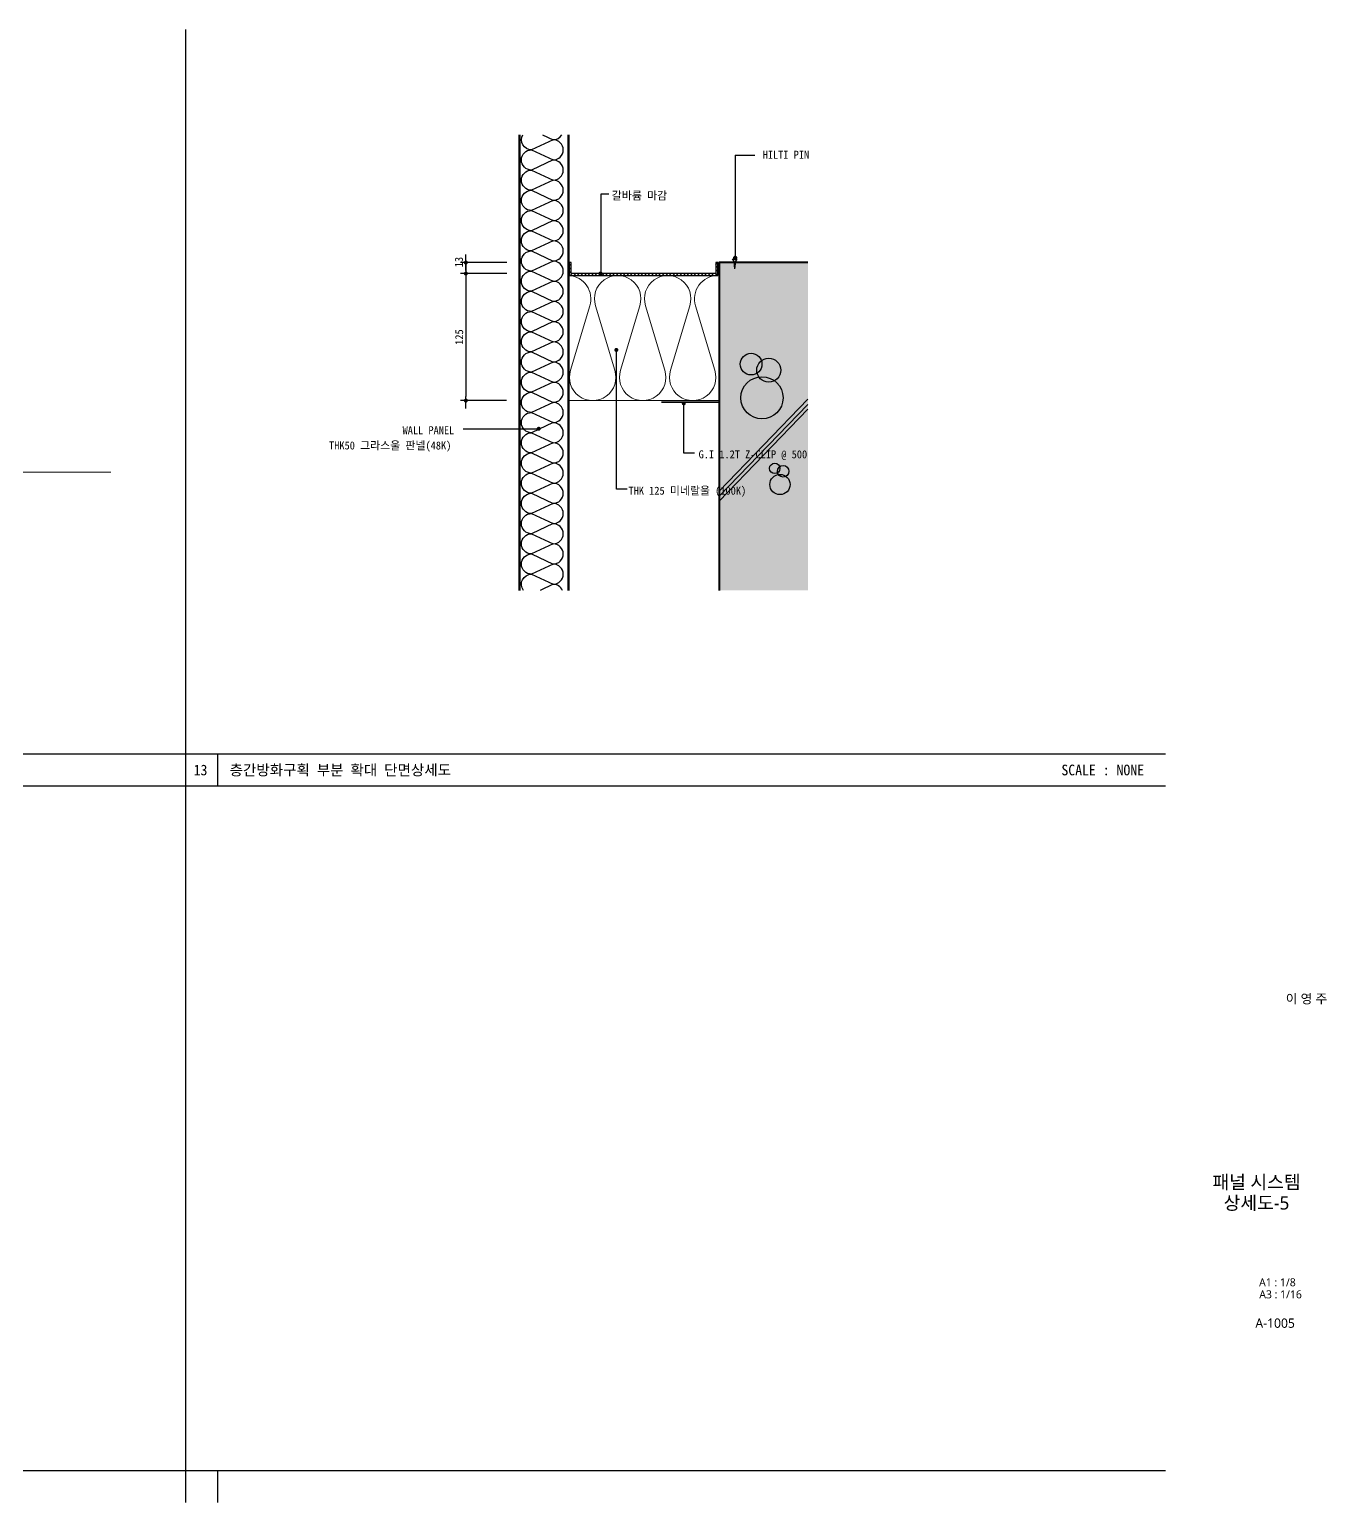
# Model space of a CAD drawing. Header units: millimetres. Extents: x 37538 to 66474, y -29175 to -20683.
# Drawn here: x 50151 to 54041, y -28133 to -23716 of the extents above; entities that cross this region are included whole.
import ezdxf
from ezdxf.enums import TextEntityAlignment as Align

# ---------------------------------------------------------------- set-up
doc = ezdxf.new("R2010")
doc.units = ezdxf.units.MM
doc.header["$MEASUREMENT"] = 0
doc.linetypes.add('CEN', pattern=[62, 60, -1, 0, -1])
doc.layers.get('0').update_dxf_attribs({"linetype": 'CONTINUOUS'})
for name, color, linetype, lineweight in [('A-BORD-TEXT', 3, 'CONTINUOUS', 25), ('A-CONC-LIN1', 2, 'CONTINUOUS', 40), ('A-DIMS', 7, 'CONTINUOUS', 25), ('A-ELEV-LIN2', 7, 'CONTINUOUS', 25), ('A-MKXS-LEAD', 7, 'CONTINUOUS', 25), ('A-MKXS-TEXT1', 3, 'CONTINUOUS', 25), ('A-XXXX-INSL2', 8, 'CONTINUOUS', 18), ('A-XXXX-STL', 3, 'CONTINUOUS', 25), ('A-XXXX-TXT2', 3, 'CONTINUOUS', 25), ('Grid', 1, 'CONTINUOUS', 0)]:
    doc.layers.add(name, color=color, linetype=linetype, lineweight=lineweight)
for name, color, linetype in [('A-CONC-SOLD', 253, 'CEN'), ('각파이프선', 2, 'CONTINUOUS'), ('일람표BOX', 7, 'CONTINUOUS')]:
    doc.layers.add(name, color=color, linetype=linetype)
doc.styles.add('HY울릉도L', font='H2GTRE.TTF')
doc.styles.add('돋움', font='')
doc.styles.add('돋움체', font='')
doc.styles.add('맑은고딕', font='malgun.ttf')
doc.styles.get('돋움').set_extended_font_data('DotumChe')
doc.styles.get('돋움체').set_extended_font_data('DotumChe')
doc.dimstyles.new('CDIM', dxfattribs={"dimtxt": 3, "dimasz": 1.5, "dimexe": 2, "dimexo": 1, "dimgap": 1, "dimtad": 1, "dimdec": 0, "dimrnd": 0.5, "dimzin": 0, "dimdsep": 32, "dimlunit": 6, "dimtxsty": 'HY울릉도L', "dimblk1": '_CIDOT', "dimblk2": '_CIDOT', "dimsah": 1, "dimcen": 5.5, "dimclrd": 2, "dimclre": 2, "dimclrt": 7, "dimadec": 0, "dimazin": 0, "dimtfac": 1, "dimtdec": 0, "dimtix": 1, "dimtmove": 2, "dimatfit": 1, "dimldrblk": '_CIDOT', "dimfxl": 1, "dimtolj": 1, "dimtzin": 0, "dimlwd": -1, "dimarcsym": 0})

# ---------------------------------------------------------------- blocks, each defined once
blk = doc.blocks.new('_CIDOT')
at = {"color": 0, "linetype": 'ByBlock'}
blk.add_line((2, 0), (-1, 0), dxfattribs=at)
at = {"color": 0, "linetype": 'ByBlock', "const_width": 0.5}
blk.add_lwpolyline([(-0.25, 0, 1), (0.25, 0, 1)], format="xyb", close=True, dxfattribs=at)
blk = doc.blocks.new('*D8')
at = {"layer": 'A-DIMS', "lineweight": -2, "transparency": 16777216}
for p, q in [((51583.1, -24414.7), (51444.1, -24414.7)), ((51583.1, -24447.7), (51444.1, -24447.7))]:
    blk.add_line(p, q, dxfattribs=at)
at = {"layer": 'A-DIMS', "transparency": 16777216}
for p, q in [((51460.1, -24402.7), (51460.1, -24390.7)), ((51460.1, -24414.7), (51460.1, -24447.7)), ((51460.1, -24459.7), (51460.1, -24471.7))]:
    blk.add_line(p, q, dxfattribs=at)
at = {"layer": 'A-DIMS', "transparency": 16777216, "xscale": 12, "yscale": 12, "zscale": 12}
for p, rotation in [((51460.1, -24414.7), 270), ((51460.1, -24447.7), 90)]:
    blk.add_blockref('_CIDOT', p, dxfattribs=dict(at, rotation=rotation))
at = {"layer": 'A-DIMS', "color": 3, "transparency": 16777216, "insert": (51439.2, -24413.2), "char_height": 24, "attachment_point": 5, "rotation": 90, "style": '돋움체'}
blk.add_mtext('\\A1;13', dxfattribs=at)
blk = doc.blocks.new('*D9')
at = {"layer": 'A-DIMS', "lineweight": -2, "transparency": 16777216}
for p, q in [((51581.6, -24447.7), (51444.1, -24447.7)), ((51581.6, -24828.7), (51444.1, -24828.7))]:
    blk.add_line(p, q, dxfattribs=at)
at = {"layer": 'A-DIMS', "transparency": 16777216}
blk.add_line((51460.1, -24459.7), (51460.1, -24816.7), dxfattribs=at)
at = {"layer": 'A-DIMS', "transparency": 16777216, "xscale": 12, "yscale": 12, "zscale": 12}
for p, rotation in [((51460.1, -24447.7), 90), ((51460.1, -24828.7), 270)]:
    blk.add_blockref('_CIDOT', p, dxfattribs=dict(at, rotation=rotation))
at = {"layer": 'A-DIMS', "color": 3, "transparency": 16777216, "insert": (51440.1, -24638.2), "char_height": 24, "attachment_point": 5, "rotation": 90, "style": '돋움체'}
blk.add_mtext('\\A1;125', dxfattribs=at)

msp = doc.modelspace()

# ---------------------------------------------------------------- hatches: boundary and pattern name
h = msp.add_hatch()
h.set_pattern_fill('ANSI31', color=2, scale=60)
h.set_pattern_definition([(45, (-3663247.581, 161962.7086), (-5.303300859, 5.303300859), [])])
h.paths.add_polyline_path([(52215.4, -24414.7), (52209.4, -24414.7), (52209.4, -24447.7), (51775.9, -24447.7), (51775.9, -24414.7), (51769.9, -24414.7), (51769.9, -24453.7), (52215.4, -24453.7)])
at = {"layer": 'A-CONC-SOLD'}
h = msp.add_hatch(color=256, dxfattribs=at)
h.dxf.hatch_style = 1
h.paths.add_polyline_path([(52219.9, -25397.7), (52485.9, -25397.7), (52485.9, -24414.7), (52219.9, -24414.7)])

# ---------------------------------------------------------------- linework, layer by layer
at = {"color": 4}
for p, q in [((51619.9, -25397.7), (51619.9, -24031.5)), ((51622.9, -25397.7), (51622.9, -24031.5)), ((51766.9, -25397.7), (51766.9, -24031.5)), ((51769.9, -25397.7), (51769.9, -24031.5))]:
    msp.add_line(p, q, dxfattribs=at)
at = {"color": 253}
for points in [[(51752, -24076.8, 0.414214), (51721.7, -24046.5), (51657, -24076.8, -0.576427), (51630.7, -24031.5, -0.576427)], [(51689.5, -24031.5), (51721.7, -24046.5, 0.267205), (51747.9, -24031.5)], [(51752, -24137.4, 0.414214), (51721.7, -24107.1), (51657, -24137.4, -1), (51657, -24076.8), (51721.7, -24107.1, 0.414214), (51752, -24076.8)], [(51752, -24198, 0.414214), (51721.7, -24167.7), (51657, -24198, -1), (51657, -24137.4), (51721.7, -24167.7, 0.414214), (51752, -24137.4)], [(51752, -24258.6, 0.414214), (51721.7, -24228.3), (51657, -24258.6, -1), (51657, -24198), (51721.7, -24228.3, 0.414214), (51752, -24198)], [(51752, -24319.2, 0.414214), (51721.7, -24288.9), (51657, -24319.2, -1), (51657, -24258.6), (51721.7, -24288.9, 0.414214), (51752, -24258.6)], [(51752, -24379.8, 0.414214), (51721.7, -24349.5), (51657, -24379.8, -1), (51657, -24319.2), (51721.7, -24349.5, 0.414214), (51752, -24319.2)], [(51752, -24379.8, 0.414214), (51721.7, -24349.5), (51657, -24379.8, -1), (51657, -24319.2), (51721.7, -24349.5, 0.414214), (51752, -24319.2)], [(51752, -24440.4, 0.414214), (51721.7, -24410.1), (51657, -24440.4, -1), (51657, -24379.8), (51721.7, -24410.1, 0.414214), (51752, -24379.8)], [(51752, -24501, 0.414214), (51721.7, -24470.7), (51657, -24501, -1), (51657, -24440.4), (51721.7, -24470.7, 0.414214), (51752, -24440.4)], [(51752, -24561.5, 0.414214), (51721.7, -24531.3), (51657, -24561.5, -1), (51657, -24501), (51721.7, -24531.3, 0.414214), (51752, -24501)], [(51752, -24622.1, 0.414214), (51721.7, -24591.8), (51657, -24622.1, -1), (51657, -24561.5), (51721.7, -24591.8, 0.414214), (51752, -24561.5)], [(51752, -24682.7, 0.414214), (51721.7, -24652.4), (51657, -24682.7, -1), (51657, -24622.1), (51721.7, -24652.4, 0.414214), (51752, -24622.1)], [(51752, -24743.3, 0.414214), (51721.7, -24713), (51657, -24743.3, -1), (51657, -24682.7), (51721.7, -24713, 0.414214), (51752, -24682.7)], [(51752, -24803.9, 0.414214), (51721.7, -24773.6), (51657, -24803.9, -1), (51657, -24743.3), (51721.7, -24773.6, 0.414214), (51752, -24743.3)], [(51752, -24864.5, 0.414214), (51721.7, -24834.2), (51657, -24864.5, -1), (51657, -24803.9), (51721.7, -24834.2, 0.414214), (51752, -24803.9)], [(51752, -24925.1, 0.414214), (51721.7, -24894.8), (51657, -24925.1, -1), (51657, -24864.5), (51721.7, -24894.8, 0.414214), (51752, -24864.5)], [(51752, -24925.1, 0.414214), (51721.7, -24894.8), (51657, -24925.1, -1), (51657, -24864.5), (51721.7, -24894.8, 0.414214), (51752, -24864.5)], [(51752, -24985.7, 0.414214), (51721.7, -24955.4), (51657, -24985.7, -1), (51657, -24925.1), (51721.7, -24955.4, 0.414214), (51752, -24925.1)], [(51752, -25046.2, 0.414214), (51721.7, -25016), (51657, -25046.2, -1), (51657, -24985.7), (51721.7, -25016, 0.414214), (51752, -24985.7)], [(51752, -25106.8, 0.414214), (51721.7, -25076.5), (51657, -25106.8, -1), (51657, -25046.2), (51721.7, -25076.5, 0.414214), (51752, -25046.2)], [(51752, -25167.4, 0.414214), (51721.7, -25137.1), (51657, -25167.4, -1), (51657, -25106.8), (51721.7, -25137.1, 0.414214), (51752, -25106.8)], [(51752, -25228, 0.414214), (51721.7, -25197.7), (51657, -25228, -1), (51657, -25167.4), (51721.7, -25197.7, 0.414214), (51752, -25167.4)], [(51752, -25288.6, 0.414214), (51721.7, -25258.3), (51657, -25288.6, -1), (51657, -25228), (51721.7, -25258.3, 0.414214), (51752, -25228)], [(51752, -25349.2, 0.414214), (51721.7, -25318.9), (51657, -25349.2, -1), (51657, -25288.6), (51721.7, -25318.9, 0.414214), (51752, -25288.6)], [(51632.8, -25397.7, -0.618685), (51657, -25349.2), (51721.7, -25379.5, 0.414214), (51752, -25349.2)], [(51749.5, -25397.7, 0.298664), (51721.7, -25379.5), (51682.8, -25397.7)]]:
    msp.add_lwpolyline(points, format="xyb", dxfattribs=at)
at = {"layer": 'A-CONC-LIN1'}
msp.add_lwpolyline([(52485.9, -24414.7), (52219.9, -24414.7), (52219.9, -25397.7)], dxfattribs=at)
at = {"layer": 'A-ELEV-LIN2'}
msp.add_line((52267.7, -24092.9), (52267.7, -24400.8), dxfattribs=at)
at = {"layer": 'A-MKXS-LEAD'}
for p, q in [((52267.7, -24092.9), (52326.3, -24092.9)), ((51888.4, -24209.3), (51864.4, -24209.3)), ((51864.4, -24209.3), (51864.4, -24447.7)), ((51911.4, -25094.3), (51911.4, -24677)), ((52113.7, -24986.3), (52113.7, -24833)), ((51452.4, -24913.3), (51678.5, -24913.3)), ((52145.7, -24986.3), (52113.7, -24986.3)), ((51943.4, -25094.3), (51911.4, -25094.3))]:
    msp.add_line(p, q, dxfattribs=at)
for points, const_width in [([(52264.4, -24400.5, 1), (52271.1, -24401.1, 1)], 6.4), ([(51860.8, -24447.6, 1), (51866.8, -24447.6, 1)], 6), ([(51908.4, -24676.8, 1), (51914.4, -24676.8, 1)], 6), ([(52110.7, -24837.1, 1), (52116.7, -24837.1, 1)], 6), ([(51675.5, -24913.2, 1), (51681.5, -24913.2, 1)], 6)]:
    msp.add_lwpolyline(points, format="xyb", close=True, dxfattribs=dict(at, const_width=const_width))
at = {"layer": 'A-XXXX-INSL2'}
msp.add_line((52219.9, -24828.7), (51769.9, -24828.7), dxfattribs=at)
msp.add_lwpolyline([(52215.4, -24453.7, 0.509267), (52149.1, -24544.6), (52206.6, -24737.8, -1.37259), (52074.1, -24737.8), (52131.6, -24544.6, 1.37259), (51999.1, -24544.6), (52056.6, -24737.8, -1.37259), (51924.1, -24737.8), (51981.6, -24544.6, 1.37259), (51849.1, -24544.6), (51906.6, -24737.8, -1.37259), (51774.1, -24737.8), (51831.6, -24544.6, 0.488836), (51769.9, -24453.9, 0.488836)], format="xyb", dxfattribs=at)
at = {"layer": 'A-XXXX-STL'}
for p, q in [((52259.2, -24404.2), (52272.8, -24404.2)), ((52259.2, -24404.2), (52263.3, -24410.4)), ((52263.3, -24410.4), (52266, -24433.8)), ((52268.7, -24410.4), (52266, -24433.8)), ((52272.8, -24404.2), (52268.7, -24410.4))]:
    msp.add_line(p, q, dxfattribs=at)
msp.add_lwpolyline([(51769.9, -24453.7), (52215.4, -24453.7), (52215.4, -24414.7), (52209.4, -24414.7), (52209.4, -24447.7), (51775.9, -24447.7), (51775.9, -24414.7), (51769.9, -24414.7)], close=True, dxfattribs=at)
at = {"layer": 'A-XXXX-STL', "color": 2, "const_width": 5}
msp.add_lwpolyline([(52309.9, -24414.7), (52219.9, -24414.7), (52219.9, -24833), (52045.9, -24833)], dxfattribs=at)
at = {"layer": 'Grid', "lineweight": 0}
msp.add_line((50395.3, -25043.2), (48025.2, -25043.2), dxfattribs=at)
at = {"layer": '각파이프선', "color": 8}
for p, q in [((52219.9, -25100.1), (52485.9, -24824.3)), ((52219.9, -25115.8), (52485.9, -24840)), ((52219.9, -25130.2), (52485.9, -24854.4))]:
    msp.add_line(p, q, dxfattribs=at)
for centre, radius in [((52315.5, -24719.3), 32.5), ((52368.4, -24737.6), 36), ((52348, -24820.3), 63.3), ((52386.5, -25031.9), 15.6), ((52411.8, -25040.7), 17.3), ((52402.1, -25080.4), 30.4)]:
    msp.add_circle(centre, radius, dxfattribs=at)
at = {"layer": '일람표BOX', "color": 6}
for p, q in [((50619.3, -23715.7), (50619.3, -28133.3)), ((47680.3, -25887.7), (53558.3, -25887.7)), ((50715.3, -25887.7), (50715.3, -25983.7)), ((47680.3, -25983.7), (53558.3, -25983.7)), ((47680.3, -28037.3), (53558.3, -28037.3)), ((50715.3, -28037.3), (50715.3, -28133.3))]:
    msp.add_line(p, q, dxfattribs=at)

# ---------------------------------------------------------------- texts
at = {"layer": 'A-BORD-TEXT', "style": '맑은고딕'}
for s, height, p in [('이 영 주', 28, (54043.4, -26636.5)), ('A1 : 1/8', 24, (53949, -27484.8)), ('A3 : 1/16', 24, (53967.4, -27521))]:
    msp.add_text(s, height=height, dxfattribs=at).set_placement(p, align=Align.RIGHT)
for s, p in [('패널 시스템', (53831.3, -27172.3)), ('상세도-5', (53831.3, -27234.7))]:
    msp.add_text(s, height=40, dxfattribs=at).set_placement(p, align=Align.MIDDLE_CENTER)
msp.add_text('A-1005', height=28, dxfattribs=at).set_placement((53827.9, -27609.3))
at = {"layer": 'A-MKXS-TEXT1', "style": '돋움체'}
for s, p in [('HILTI PIN', (52350.2, -24103.4)), ('갈바륨 마감', (51897.7, -24225.8)), ('WALL PANEL', (51270.2, -24929.4)), ('THK50 그라스울 판넬(48K)', (51049.7, -24975.3)), ('G.I 1.2T Z-CLIP @ 500', (52158, -25001.8)), ('THK 125 미네랄울 (100K)', (51947.7, -25110.8))]:
    msp.add_text(s, height=24, dxfattribs=at).set_placement(p)
at = {"layer": 'A-XXXX-TXT2', "style": '돋움'}
for s, p in [('13', (50643.5, -25936.5)), ('층간방화구획 부분 확대 단면상세도', (50751.3, -25936.5))]:
    msp.add_text(s, height=32, dxfattribs=at).set_placement(p, align=Align.MIDDLE_LEFT)
msp.add_text('SCALE : NONE', height=32, dxfattribs=at).set_placement((53494.3, -25936.5), align=Align.MIDDLE_RIGHT)

# ---------------------------------------------------------------- dimensions: what is measured, and where the dimension line sits
at = {"layer": 'A-DIMS'}
dim = msp.add_linear_dim(base=(51460.1, -24447.7), p1=(51591.1, -24414.7), p2=(51591.1, -24447.7), angle=270, text='13', dimstyle='CDIM', override={"dimscale": 8, "dimtxsty": '돋움체', "dimclrd": 256, "dimclre": 256, "dimclrt": 3}, dxfattribs=at)
dim.commit()
dim.dimension.update_dxf_attribs({"geometry": '*D8', "text_midpoint": (51439.2, -24413.2), "dimtype": 161})
dim = msp.add_aligned_dim(p1=(51589.6, -24447.7), p2=(51589.6, -24828.7), distance=-129.5, text='125', dimstyle='CDIM', override={"dimscale": 8, "dimtxsty": '돋움체', "dimclrd": 256, "dimclre": 256, "dimclrt": 3}, dxfattribs=at)
dim.commit()
dim.dimension.update_dxf_attribs({"geometry": '*D9', "text_midpoint": (51440.1, -24638.2)})

doc.saveas('drawing.dxf')
